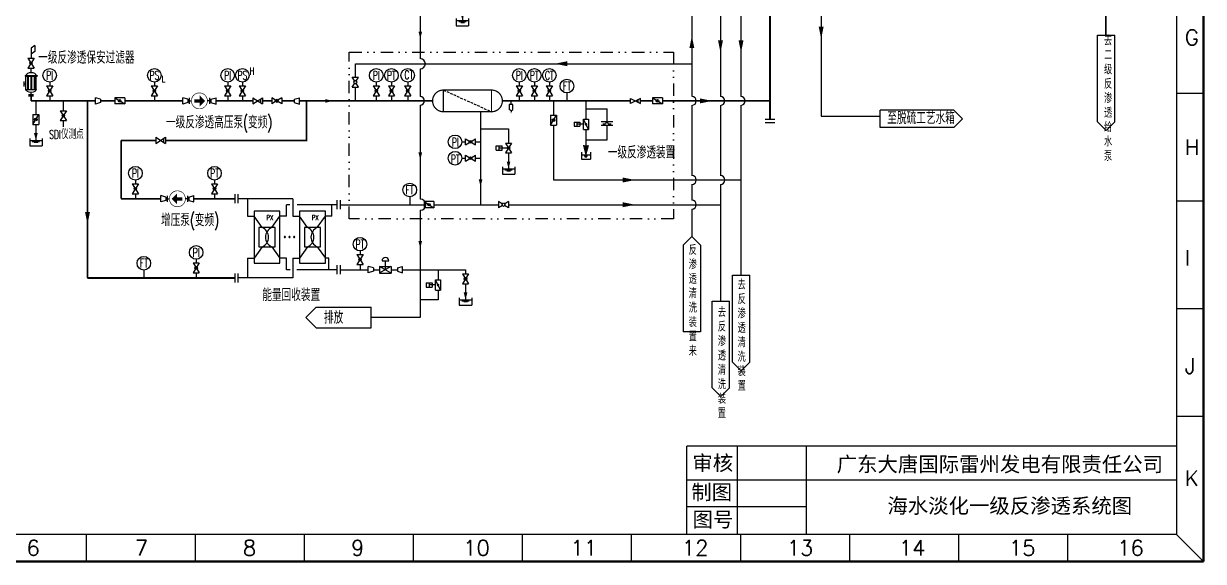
# Model space of a CAD drawing. Header units: millimetres. Extents: x 5704 to 6431, y 16369 to 16874.
# Drawn here: x 5954.3 to 6431.4, y 16369.1 to 16586.5 of the extents above; entities that cross this region are included whole.
import ezdxf
from ezdxf.enums import TextEntityAlignment as Align

# ---------------------------------------------------------------- set-up
doc = ezdxf.new("R2010")
doc.units = ezdxf.units.MM
doc.linetypes.add('DASHEDX2', pattern=[1.5, 1, -0.5])
doc.linetypes.add('DIVIDE', pattern=[1.25, 0.5, -0.25, 0, -0.25, 0, -0.25])
for name, color, linetype in [('1', 1, 'Continuous'), ('3', 1, 'Continuous'), ('NOTE', 40, 'Continuous'), ('修改', 7, 'Continuous'), ('手动蝶阀', 7, 'Continuous'), ('明细栏', 7, 'Continuous'), ('气动蝶阀', 7, 'Continuous'), ('生产水', 1, 'Continuous')]:
    doc.layers.add(name, color=color, linetype=linetype)
doc.styles.add('HZ', font='geditxt.shx', dxfattribs={"width": 0.7, "bigfont": 'hztxt1.shx'})
doc.styles.add('样式 1', font='fangsong_GB2312.ttf', dxfattribs={"height": 2})
doc.styles.add('样式 2', font='txt.shx', dxfattribs={"height": 2})

# ---------------------------------------------------------------- blocks, each defined once
blk = doc.blocks.new('DWG_HA_13')
at = {"layer": 'NOTE'}
blk.add_hatch(color=256, dxfattribs=at).paths.add_polyline_path([(188.43357, 24.03018), (188.43345, 24.03039), (188.43357, 24.0306), (188.43382, 24.0306), (188.43394, 24.03039), (188.43382, 24.03018)], flags=16)
blk = doc.blocks.new('DWG_HA_12')
at = {"layer": 'NOTE'}
blk.add_hatch(color=256, dxfattribs=at).paths.add_polyline_path([(188.4317, 24.03018), (188.43157, 24.03039), (188.4317, 24.0306), (188.43194, 24.0306), (188.43206, 24.03039), (188.43194, 24.03018)], flags=16)
blk = doc.blocks.new('DWG_HA_11')
at = {"layer": 'NOTE'}
blk.add_hatch(color=256, dxfattribs=at).paths.add_polyline_path([(188.42982, 24.03018), (188.4297, 24.03039), (188.42982, 24.0306), (188.43006, 24.0306), (188.43018, 24.03039), (188.43006, 24.03018)], flags=16)
blk = doc.blocks.new('A$C25B42320')
at = {"color": 0}
for p, q in [((0.75, 3.91), (0.75, 5.41)), ((1.5, 3.91), (0, 3.91)), ((0, 3.91), (0, 1.91)), ((0.75, 1.41), (0, 1.91)), ((0.75, 1.41), (1.5, 1.91)), ((0.75, 1.41), (0.75, 0.92)), ((1.5, 1.91), (1.5, 3.91))]:
    blk.add_line(p, q, dxfattribs=at)
blk.add_lwpolyline([(0.75, 0.92, 0.3, 0, 0), (0.75, 0, 0, 0, 0)], format="xyseb", dxfattribs=at)
blk = doc.blocks.new('A$C17911FE2')
h = blk.add_hatch(color=0)
edge = h.paths.add_edge_path()
edge.add_arc((1.25, 2), 0.5, 0, 360)
at = {"color": 0}
for p, q in [((0, 0), (2.5, 4)), ((0, 4), (0, 0)), ((0, 4), (2.5, 4)), ((0, 0), (2.5, 0)), ((2.5, 4), (2.5, 0))]:
    blk.add_line(p, q, dxfattribs=at)
blk.add_circle((1.25, 2), 0.5, dxfattribs=at)
blk = doc.blocks.new('A$C18D411D0')
at = {"color": 7}
blk.add_line((2.5, 8.61), (2.5, 2.14), dxfattribs=at)
at = {"color": 0}
for p, q in [((0, 3), (0, 0)), ((0, 2.14), (5, 2.14)), ((0, 0), (5, 0)), ((1, 1.75), (4, 1.75)), ((1.77, 1.39), (3.27, 1.39)), ((5, 3), (5, 0))]:
    blk.add_line(p, q, dxfattribs=at)
at = {"color": 7}
blk.add_lwpolyline([(2.5, 5.14, 1.5, 0, 0), (2.5, 2.14, 0, 0, 0)], format="xyseb", dxfattribs=at)
blk = doc.blocks.new('A$C38862A56')
at = {"color": 0}
for p, q in [((0, 0), (4, 2.5)), ((0, 2.5), (0, 0)), ((0, 2.5), (4, 0)), ((3.17, 1.98), (3.17, 0.52)), ((4, 2.5), (4, 0))]:
    blk.add_line(p, q, dxfattribs=at)
blk = doc.blocks.new('A$C73E33F1F')
at = {"color": 7}
for p, q in [((0, 0), (0, 2.56)), ((2.09, 1.92), (2.09, 0.64))]:
    blk.add_line(p, q, dxfattribs=at)
at = {"color": 0}
for p, q in [((2.09, 1.92), (0, 2.56)), ((2.09, 0.64), (0, 0))]:
    blk.add_line(p, q, dxfattribs=at)
blk = doc.blocks.new('A$C44DA49FD')
at = {"color": 0, "const_width": 0.25}
blk.add_lwpolyline([(7.34, 3.36, 1), (0.88, 3.36, 1), (7.34, 3.36, -1)], format="xyb", dxfattribs=at)
at = {"color": 7}
for points in [[(6.42, 3.3), (4.22, 5.62), (4.22, 1.1)], [(4.22, 3.96), (2.11, 3.96), (4.22, 2.64), (2.11, 2.64)]]:
    blk.add_solid(points, dxfattribs=at)
at = {"layer": '修改', "color": 0}
for p, q in [((0, 4.61), (0, 2.11)), ((0, 3.36), (0.91, 3.36)), ((8.26, 3.36), (7.34, 3.36)), ((8.26, 4.61), (8.26, 2.11))]:
    blk.add_line(p, q, dxfattribs=at)

msp = doc.modelspace()

# ---------------------------------------------------------------- hatches: boundary and pattern name
h = msp.add_hatch(color=0)
edge = h.paths.add_edge_path()
edge.add_arc((5957.3, 16570.57), 0.5, 0, 360)
h = msp.add_hatch(color=0)
edge = h.paths.add_edge_path()
edge.add_arc((5964.83, 16559.36), 0.5, 0, 360)
h = msp.add_hatch(color=0)
edge = h.paths.add_edge_path()
edge.add_arc((6007.16, 16559.36), 0.5, 0, 360)
h = msp.add_hatch(color=0)
edge = h.paths.add_edge_path()
edge.add_arc((6036.82, 16559.36), 0.5, 0, 360)
h = msp.add_hatch(color=0)
edge = h.paths.add_edge_path()
edge.add_arc((6042.76, 16559.36), 0.5, 0, 360)
h = msp.add_hatch(color=0)
edge = h.paths.add_edge_path()
edge.add_arc((6096.89, 16559.36), 0.5, 0, 360)
h = msp.add_hatch(color=0)
edge = h.paths.add_edge_path()
edge.add_arc((6103.03, 16559.36), 0.5, 0, 360)
h = msp.add_hatch(color=0)
edge = h.paths.add_edge_path()
edge.add_arc((6109.6, 16559.36), 0.5, 0, 360)
h = msp.add_hatch(color=0)
edge = h.paths.add_edge_path()
edge.add_arc((6154.73, 16559.36), 0.5, 0, 360)
h = msp.add_hatch(color=0)
edge = h.paths.add_edge_path()
edge.add_arc((6160.81, 16559.36), 0.5, 0, 360)
h = msp.add_hatch(color=0)
edge = h.paths.add_edge_path()
edge.add_arc((6166.89, 16559.36), 0.5, 0, 360)
msp.add_hatch(color=256).paths.add_polyline_path([(6202.83, 16555.86), (6201.68, 16555.28), (6202.83, 16554.71)])
h = msp.add_hatch(color=0)
edge = h.paths.add_edge_path()
edge.add_arc((6135, 16538.74), 0.5, 0, 360)
h = msp.add_hatch(color=0)
edge = h.paths.add_edge_path()
edge.add_arc((6150.38, 16536.23), 0.5, 0, 360)
h = msp.add_hatch(color=0)
edge = h.paths.add_edge_path()
edge.add_arc((6135, 16532.1), 0.5, 0, 360)
h = msp.add_hatch(color=0)
edge = h.paths.add_edge_path()
edge.add_arc((5999.5, 16519.77), 0.5, 0, 360)
h = msp.add_hatch(color=0)
edge = h.paths.add_edge_path()
edge.add_arc((6031.48, 16519.77), 0.5, 0, 360)
h = msp.add_hatch(color=0)
edge = h.paths.add_edge_path()
edge.add_arc((6024.07, 16487.75), 0.5, 0, 360)
h = msp.add_hatch(color=0)
edge = h.paths.add_edge_path()
edge.add_arc((6090.32, 16491.11), 0.5, 0, 360)
h = msp.add_hatch(color=0)
edge = h.paths.add_edge_path()
edge.add_arc((6132.98, 16483.33), 0.5, 0, 360)
at = {"layer": '1'}
h = msp.add_hatch(color=0, dxfattribs=at)
edge = h.paths.add_edge_path()
edge.add_arc((5970.33, 16549.29), 0.5, 0, 360)
at = {"layer": '生产水'}
msp.add_hatch(color=0, dxfattribs=at).paths.add_polyline_path([(6056.64, 16555.99), (6055.93, 16555.28), (6056.64, 16554.58), (6057.34, 16555.28)])

# ---------------------------------------------------------------- linework, layer by layer
at = {"color": 7, "linetype": 'ByBlock', "lineweight": 50}
for p, q in [((6431.36, 16874.24), (6431.36, 16369.1)), ((6431.36, 16369.1), (5704.12, 16369.1))]:
    msp.add_line(p, q, dxfattribs=at)
at = {"color": 7, "linetype": 'ByBlock', "lineweight": 30}
for p, q in [((6420.47, 16863.36), (6420.47, 16379.98)), ((6420.47, 16415.64), (6222.5, 16415.64)), ((6420.47, 16379.98), (5715.01, 16379.98))]:
    msp.add_line(p, q, dxfattribs=at)
at = {"color": 0}
for p, q in [((6388.52, 16581.81), (6395.52, 16581.81)), ((5958.8, 16577.61), (5958.8, 16575.24)), ((5956.05, 16572.57), (5958.55, 16568.57)), ((5956.05, 16572.57), (5958.55, 16572.57)), ((5956.05, 16568.57), (5958.55, 16568.57)), ((5957.3, 16566.69), (5957.3, 16568.57)), ((6087.18, 16564.82), (6089.68, 16564.82)), ((5954.36, 16563.15), (5954.36, 16561.15)), ((5954.36, 16562.15), (5955.24, 16562.15)), ((5955.24, 16559.87), (5959.37, 16559.87)), ((5963.58, 16561.36), (5966.08, 16557.36)), ((5963.58, 16561.36), (5966.08, 16561.36)), ((5964.83, 16562.86), (5964.83, 16561.36)), ((6005.91, 16561.36), (6008.41, 16557.36)), ((6005.91, 16561.36), (6008.41, 16561.36)), ((6007.16, 16562.86), (6007.16, 16561.36)), ((6035.57, 16561.36), (6038.07, 16557.36)), ((6035.57, 16561.36), (6038.07, 16561.36)), ((6036.82, 16562.86), (6036.82, 16561.36)), ((6041.51, 16561.36), (6044.01, 16557.36)), ((6041.51, 16561.36), (6044.01, 16561.36)), ((6042.76, 16562.86), (6042.76, 16561.36)), ((6087.18, 16560.82), (6089.68, 16560.82)), ((6095.64, 16561.36), (6098.14, 16557.36)), ((6095.64, 16561.36), (6098.14, 16561.36)), ((6096.89, 16562.86), (6096.89, 16561.36)), ((6101.78, 16561.36), (6104.28, 16557.36)), ((6101.78, 16561.36), (6104.28, 16561.36)), ((6103.03, 16562.86), (6103.03, 16561.36)), ((6108.35, 16561.36), (6110.85, 16557.36)), ((6108.35, 16561.36), (6110.85, 16561.36)), ((6109.6, 16562.86), (6109.6, 16561.36)), ((6153.48, 16561.36), (6155.98, 16557.36)), ((6153.48, 16561.36), (6155.98, 16561.36)), ((6154.73, 16562.86), (6154.73, 16561.36)), ((6159.56, 16561.36), (6162.06, 16557.36)), ((6159.56, 16561.36), (6162.06, 16561.36)), ((6160.81, 16562.86), (6160.81, 16561.36)), ((6165.64, 16561.36), (6168.14, 16557.36)), ((6165.64, 16561.36), (6168.14, 16561.36)), ((6166.89, 16562.86), (6166.89, 16561.36)), ((5956.3, 16557.84), (5958.3, 16557.84)), ((5956.3, 16557.34), (5958.3, 16557.34)), ((5957.3, 16557.84), (5957.3, 16558.72)), ((5963.58, 16557.36), (5966.08, 16557.36)), ((5964.83, 16557.36), (5964.83, 16555.28)), ((6005.91, 16557.36), (6008.41, 16557.36)), ((6035.57, 16557.36), (6038.07, 16557.36)), ((6036.82, 16557.36), (6036.82, 16555.28)), ((6041.51, 16557.36), (6044.01, 16557.36)), ((6042.76, 16557.36), (6042.76, 16555.28)), ((6054.64, 16556.53), (6054.64, 16554.03)), ((6058.64, 16556.53), (6058.64, 16554.03)), ((6095.64, 16557.36), (6098.14, 16557.36)), ((6096.89, 16557.36), (6096.89, 16555.28)), ((6101.78, 16557.36), (6104.28, 16557.36)), ((6103.03, 16557.36), (6103.03, 16555.28)), ((6108.35, 16557.36), (6110.85, 16557.36)), ((6109.6, 16557.36), (6109.6, 16555.28)), ((6153.48, 16557.36), (6155.98, 16557.36)), ((6154.73, 16557.36), (6154.73, 16555.28)), ((6159.56, 16557.36), (6162.06, 16557.36)), ((6160.81, 16557.36), (6160.81, 16555.28)), ((6165.64, 16557.36), (6168.14, 16557.36)), ((6166.89, 16557.36), (6166.89, 16555.28)), ((6173.98, 16558.51), (6173.98, 16555.28)), ((6300.61, 16544.55), (6300.61, 16551.55)), ((6333.9, 16548.05), (6330.4, 16551.55)), ((6333.9, 16548.05), (6330.4, 16544.55)), ((6392.02, 16543.25), (6388.52, 16546.75)), ((6392.02, 16543.25), (6395.52, 16546.75)), ((6131.5, 16538.74), (6133, 16538.74)), ((6133, 16537.49), (6137, 16539.99)), ((6133, 16537.49), (6133, 16539.99)), ((6137, 16537.49), (6137, 16539.99)), ((6137, 16538.74), (6139.07, 16538.74)), ((6149.13, 16538.23), (6151.63, 16534.23)), ((6149.13, 16538.23), (6151.63, 16538.23)), ((6131.5, 16532.1), (6133, 16532.1)), ((6133, 16530.85), (6137, 16533.35)), ((6133, 16530.85), (6133, 16533.35)), ((6137, 16530.85), (6137, 16533.35)), ((6137, 16532.1), (6139.07, 16532.1)), ((6149.13, 16534.23), (6151.63, 16534.23)), ((5998.25, 16521.77), (6000.75, 16517.77)), ((5998.25, 16521.77), (6000.75, 16521.77)), ((5999.5, 16523.27), (5999.5, 16521.77)), ((6030.23, 16521.77), (6032.73, 16517.77)), ((6030.23, 16521.77), (6032.73, 16521.77)), ((6031.48, 16523.27), (6031.48, 16521.77)), ((6168.58, 16523.3), (6236.09, 16523.3)), ((6227.99, 16523.3), (6244.29, 16523.3)), ((5998.25, 16517.77), (6000.75, 16517.77)), ((5999.5, 16517.77), (5999.5, 16515.7)), ((6030.23, 16517.77), (6032.73, 16517.77)), ((6031.48, 16517.77), (6031.48, 16515.7)), ((6039.77, 16513.93), (6039.77, 16517.57)), ((6041.09, 16513.93), (6041.09, 16517.57)), ((6110.45, 16516.53), (6110.45, 16513.3)), ((6063.22, 16515.75), (6041.09, 16515.75)), ((6044.83, 16515.75), (6044.83, 16508.71)), ((6062, 16513.3), (6060.59, 16513.3)), ((6060.59, 16508.71), (6060.59, 16513.3)), ((6063.22, 16515.75), (6063.22, 16508.71)), ((6081.14, 16513.3), (6064.86, 16513.3)), ((6078.97, 16508.71), (6078.97, 16513.3)), ((6078.97, 16508.71), (6078.97, 16513.3)), ((6081.14, 16511.48), (6081.14, 16515.12)), ((6082.46, 16511.48), (6082.46, 16515.12)), ((6082.46, 16513.3), (6116.23, 16513.3)), ((6120.23, 16513.3), (6146.37, 16513.3)), ((6146.37, 16514.55), (6146.37, 16512.05)), ((6150.37, 16514.55), (6150.37, 16512.05)), ((6044.83, 16508.71), (6047.46, 16508.71)), ((6047.46, 16510.67), (6047.46, 16489.67)), ((6057.96, 16510.67), (6047.46, 16510.67)), ((6050.74, 16504.11), (6047.46, 16508.71)), ((6054.68, 16504.11), (6057.96, 16508.71)), ((6057.96, 16489.67), (6057.96, 16510.67)), ((6060.59, 16508.71), (6057.96, 16508.71)), ((6063.22, 16508.71), (6065.84, 16508.71)), ((6065.84, 16510.67), (6065.84, 16489.67)), ((6076.34, 16510.67), (6065.84, 16510.67)), ((6069.12, 16504.11), (6065.84, 16508.71)), ((6073.06, 16504.11), (6076.34, 16508.71)), ((6076.34, 16489.67), (6076.34, 16510.67)), ((6078.97, 16508.71), (6076.34, 16508.71)), ((6078.97, 16508.71), (6076.34, 16508.71)), ((6049.43, 16504.11), (6049.43, 16496.23)), ((6055.99, 16504.11), (6049.43, 16504.11)), ((6055.99, 16496.23), (6055.99, 16504.11)), ((6067.81, 16504.11), (6067.81, 16496.23)), ((6074.37, 16504.11), (6067.81, 16504.11)), ((6074.37, 16496.23), (6074.37, 16504.11)), ((6059.79, 16500.41), (6059.67, 16500.2)), ((6059.67, 16500.2), (6059.79, 16499.99)), ((6060.03, 16500.41), (6059.79, 16500.41)), ((6059.79, 16499.99), (6060.03, 16499.99)), ((6060.15, 16500.2), (6060.03, 16500.41)), ((6060.03, 16499.99), (6060.15, 16500.2)), ((6061.66, 16500.41), (6061.54, 16500.2)), ((6061.54, 16500.2), (6061.66, 16499.99)), ((6061.91, 16500.41), (6061.66, 16500.41)), ((6061.66, 16499.99), (6061.91, 16499.99)), ((6062.03, 16500.2), (6061.91, 16500.41)), ((6061.91, 16499.99), (6062.03, 16500.2)), ((6063.54, 16500.41), (6063.42, 16500.2)), ((6063.42, 16500.2), (6063.54, 16499.99)), ((6063.78, 16500.41), (6063.54, 16500.41)), ((6063.54, 16499.99), (6063.78, 16499.99)), ((6063.91, 16500.2), (6063.78, 16500.41)), ((6063.78, 16499.99), (6063.91, 16500.2)), ((6224.51, 16500.41), (6221.01, 16496.91)), ((6224.51, 16500.41), (6228.01, 16496.91)), ((6050.74, 16496.23), (6047.46, 16491.64)), ((6049.43, 16496.23), (6055.99, 16496.23)), ((6054.68, 16496.23), (6057.96, 16491.64)), ((6069.12, 16496.23), (6065.84, 16491.64)), ((6067.81, 16496.23), (6074.37, 16496.23)), ((6073.06, 16496.23), (6076.34, 16491.64)), ((6089.07, 16493.11), (6091.57, 16489.11)), ((6089.07, 16493.11), (6091.57, 16493.11)), ((6090.32, 16494.61), (6090.32, 16493.11)), ((6022.82, 16489.75), (6025.32, 16485.75)), ((6022.82, 16489.75), (6025.32, 16489.75)), ((6024.07, 16491.25), (6024.07, 16489.75)), ((6044.83, 16491.64), (6044.83, 16483.68)), ((6044.83, 16491.64), (6047.46, 16491.64)), ((6047.46, 16489.67), (6057.96, 16489.67)), ((6060.59, 16491.64), (6057.96, 16491.64)), ((6060.59, 16487.04), (6060.59, 16491.64)), ((6063.22, 16491.64), (6063.22, 16483.68)), ((6063.22, 16491.64), (6065.84, 16491.64)), ((6065.84, 16489.67), (6076.34, 16489.67)), ((6077.77, 16491.64), (6076.34, 16491.64)), ((6077.77, 16491.64), (6076.34, 16491.64)), ((6077.77, 16487.04), (6077.77, 16491.64)), ((6077.77, 16487.04), (6077.77, 16491.64)), ((6081.14, 16485.23), (6081.14, 16488.86)), ((6082.46, 16485.23), (6082.46, 16488.86)), ((6089.07, 16489.11), (6091.57, 16489.11)), ((6090.32, 16489.11), (6090.32, 16487.04)), ((6002.91, 16486.91), (6002.91, 16483.68)), ((6022.82, 16485.75), (6025.32, 16485.75)), ((6024.07, 16485.75), (6024.07, 16483.68)), ((6039.77, 16481.86), (6039.77, 16485.5)), ((6041.09, 16481.86), (6041.09, 16485.5)), ((6063.22, 16483.68), (6041.09, 16483.68)), ((6062.08, 16487.04), (6060.59, 16487.04)), ((6081.14, 16487.04), (6064.78, 16487.04)), ((6082.46, 16487.04), (6093.63, 16487.04)), ((6095.72, 16487.04), (6098.18, 16487.04)), ((6102.95, 16487.04), (6105.45, 16487.04)), ((6107.54, 16487.04), (6112.32, 16487.04)), ((6107.54, 16487.04), (6132.98, 16487.04)), ((6131.73, 16485.33), (6134.23, 16481.33)), ((6131.73, 16485.33), (6134.23, 16485.33)), ((6240.95, 16484.76), (6247.95, 16484.76)), ((6131.73, 16481.33), (6134.23, 16481.33)), ((6232.75, 16474.32), (6239.75, 16474.32)), ((6068.4, 16467.71), (6072.6, 16471.91)), ((6094.88, 16463.51), (6094.88, 16471.91)), ((6068.4, 16467.71), (6072.6, 16463.51)), ((6228.01, 16461.86), (6221.01, 16461.86)), ((6244.45, 16446.21), (6240.95, 16449.71)), ((6244.45, 16446.21), (6247.95, 16449.71)), ((6236.25, 16435.77), (6232.75, 16439.27)), ((6236.25, 16435.77), (6239.75, 16439.27)), ((6250.87, 16402.14), (6420.14, 16402.14))]:
    msp.add_line(p, q, dxfattribs=at)
at = {"color": 7}
for p, q in [((5958.8, 16577.61), (5957.3, 16576.55)), ((5957.3, 16576.55), (5957.3, 16572.57)), ((5958.8, 16575.24), (5957.3, 16574.18)), ((6088.43, 16564.82), (6088.43, 16570.31)), ((6088.43, 16555.28), (6088.43, 16560.82)), ((5959.24, 16555.28), (5959.24, 16549.75)), ((6063.74, 16555.96), (6063.74, 16554.68)), ((6065.82, 16554.01), (6065.82, 16556.56)), ((6168.58, 16555.28), (6168.58, 16549.5)), ((6181.69, 16555.28), (6181.69, 16547.93)), ((6203.68, 16556.28), (6199.68, 16554.29)), ((6199.68, 16556.28), (6203.68, 16554.29)), ((6199.68, 16554.29), (6199.68, 16556.28)), ((6199.68, 16554.29), (6199.68, 16556.28)), ((6203.68, 16554.29), (6203.68, 16556.28)), ((6181.69, 16552.02), (6190.2, 16552.02)), ((6190.2, 16547.01), (6190.2, 16552.02)), ((6168.58, 16545.5), (6168.58, 16523.3)), ((6187.8, 16547.01), (6192.59, 16547.01)), ((6187.8, 16545.41), (6192.59, 16545.41)), ((6188.49, 16546.02), (6189.58, 16546.02)), ((6190.2, 16539.53), (6190.2, 16545.41)), ((6190.65, 16546.02), (6191.88, 16546.02)), ((6181.69, 16543.74), (6181.69, 16533.48)), ((6180.72, 16537.34), (6181.69, 16533.48)), ((6181.69, 16539.53), (6190.2, 16539.53)), ((6181.69, 16533.48), (6182.65, 16537.34)), ((6093.63, 16485.76), (6093.63, 16488.32)), ((6098.18, 16485.7), (6102.94, 16488.4)), ((6098.18, 16488.39), (6098.18, 16485.69)), ((6098.18, 16488.39), (6102.95, 16488.39)), ((6099.24, 16490.56), (6101.99, 16490.56)), ((6100.58, 16487.02), (6100.58, 16490.56)), ((6102.95, 16488.39), (6102.95, 16485.69)), ((6107.54, 16485.76), (6107.54, 16488.32)), ((6095.72, 16487.72), (6095.72, 16486.44)), ((6098.18, 16485.69), (6102.95, 16485.69)), ((6105.45, 16487.72), (6105.45, 16486.44)), ((6132.98, 16487.04), (6132.98, 16485.33))]:
    msp.add_line(p, q, dxfattribs=at)
at = {"color": 0, "linetype": 'Continuous'}
for p, q in [((5954.87, 16565.54), (5954.87, 16565.34)), ((5954.87, 16565.54), (5959.75, 16565.54)), ((5954.87, 16565.34), (5959.75, 16565.34)), ((5955.24, 16559.87), (5955.24, 16565.34)), ((5955.87, 16565.34), (5955.87, 16559.87)), ((5956.12, 16565.34), (5956.12, 16559.87)), ((5957.17, 16565.34), (5957.17, 16559.87)), ((5957.42, 16565.34), (5957.42, 16559.87)), ((5958.54, 16565.34), (5958.54, 16559.87)), ((5958.78, 16565.34), (5958.78, 16559.87)), ((5959.37, 16559.87), (5959.37, 16565.34)), ((5959.75, 16565.54), (5959.75, 16565.34)), ((6063.74, 16555.96), (6065.82, 16556.56)), ((6095.72, 16487.72), (6093.63, 16488.32)), ((6105.45, 16487.72), (6107.54, 16488.32))]:
    msp.add_line(p, q, dxfattribs=at)
at = {"color": 0, "linetype": 'DASHEDX2'}
msp.add_line((6124.04, 16559.66), (6143.5, 16550.9), dxfattribs=at)
at = {"color": 3, "linetype": 'Continuous'}
for p, q in [((5983.32, 16554.01), (5983.32, 16556.56)), ((5985.41, 16555.96), (5983.32, 16556.56)), ((5985.41, 16554.68), (5983.32, 16554.01)), ((5985.41, 16555.96), (5985.41, 16554.68)), ((6254.1, 16547.94), (6258.09, 16547.94)), ((6254.1, 16546.53), (6258.09, 16546.53))]:
    msp.add_line(p, q, dxfattribs=at)
at = {"color": 7, "linetype": 'Continuous'}
for p, q in [((6063.74, 16554.68), (6065.82, 16554.01)), ((6095.72, 16486.44), (6093.63, 16485.76)), ((6105.45, 16486.44), (6107.54, 16485.76))]:
    msp.add_line(p, q, dxfattribs=at)
at = {"color": 7, "linetype": 'ByBlock', "lineweight": -3}
for p, q in [((6431.36, 16558.28), (6420.47, 16558.28)), ((6431.36, 16514.74), (6420.47, 16514.74)), ((6431.36, 16471.19), (6420.47, 16471.19)), ((6431.36, 16427.64), (6420.47, 16427.64)), ((5979.56, 16379.98), (5979.56, 16369.1)), ((6023.65, 16379.98), (6023.65, 16369.1)), ((6067.74, 16379.98), (6067.74, 16369.1)), ((6111.83, 16379.98), (6111.83, 16369.1)), ((6155.92, 16379.98), (6155.92, 16369.1)), ((6200.02, 16379.98), (6200.02, 16369.1)), ((6244.11, 16379.98), (6244.11, 16369.1)), ((6244.11, 16379.98), (6244.11, 16369.1)), ((6288.2, 16379.98), (6288.2, 16369.1)), ((6288.27, 16379.98), (6288.27, 16369.1)), ((6332.29, 16379.98), (6332.29, 16369.1)), ((6332.36, 16379.98), (6332.36, 16369.1)), ((6376.38, 16379.98), (6376.38, 16369.1)), ((6376.45, 16379.98), (6376.45, 16369.1)), ((6420.47, 16379.98), (6431.36, 16369.1))]:
    msp.add_line(p, q, dxfattribs=at)
for p, q in [((6179.83, 16534.58), (6179.83, 16531.68)), ((6179.83, 16533.48), (6183.55, 16533.48)), ((6179.83, 16531.68), (6183.55, 16531.68)), ((6180.93, 16533.08), (6182.32, 16533.08)), ((6181.19, 16532.64), (6182.02, 16532.64)), ((6183.55, 16534.58), (6183.55, 16531.68))]:
    msp.add_line(p, q)
at = {"color": 0, "linetype": 'ByBlock', "lineweight": 30}
msp.add_line((6222.5, 16379.98), (6222.5, 16415.64), dxfattribs=at)
at = {"color": 0, "linetype": 'ByBlock'}
for p, q in [((6243.02, 16379.98), (6243.02, 16415.64)), ((6270.93, 16379.98), (6270.93, 16415.64)), ((6222.5, 16402.14), (6420.47, 16402.14)), ((6222.5, 16391.31), (6270.89, 16391.31))]:
    msp.add_line(p, q, dxfattribs=at)
at = {"color": 0, "lineweight": 30}
msp.add_line((6420.47, 16415.64), (6420.47, 16379.98), dxfattribs=at)
at = {"color": 3, "linetype": 'Continuous', "const_width": 0.7}
for points in [[(6256.1, 16547.94), (6256.1, 16802.35)], [(6391.86, 16759.67), (6391.86, 16581.81)], [(5957.3, 16555.28), (5957.3, 16557.34)], [(5957.3, 16555.28), (5983.32, 16555.28)], [(5980.12, 16483.68), (5980.12, 16555.28)], [(5985.41, 16555.28), (5991.16, 16555.28)], [(5995.16, 16555.28), (6018.67, 16555.28)], [(6011.69, 16539.31), (6068.69, 16539.31), (6068.69, 16555.28)], [(6032.11, 16555.28), (6046.95, 16555.28)], [(6050.95, 16555.28), (6054.64, 16555.28)], [(6058.64, 16555.28), (6063.74, 16555.28)], [(6065.82, 16555.28), (6119.66, 16555.28)], [(6147.88, 16555.28), (6199.68, 16555.28)], [(6203.68, 16555.28), (6208.62, 16555.28)], [(6256.1, 16555.28), (6212.62, 16555.28)], [(5993.73, 16539.31), (6007.69, 16539.31)], [(5993.73, 16515.7), (5993.73, 16539.31)], [(5993.73, 16515.7), (6009.75, 16515.7)], [(6023.18, 16515.7), (6039.77, 16515.7)], [(5980.12, 16483.68), (6039.77, 16483.68)]]:
    msp.add_lwpolyline(points, dxfattribs=at)
at = {"color": 1}
for points in [[(6114.69, 16583.33, 1.5, 0, 0), (6114.69, 16580.33, 0, 0, 0)], [(6114.69, 16534.45, 1.5, 0, 0), (6114.69, 16531.45, 0, 0, 0)], [(6114.69, 16498.68, 1.5, 0, 0), (6114.69, 16495.68, 0, 0, 0)]]:
    msp.add_lwpolyline(points, format="xyseb", dxfattribs=at)
at = {"color": 3, "linetype": 'DIVIDE', "ltscale": 10}
msp.add_lwpolyline([(6086, 16574.97), (6217.06, 16574.97), (6217.06, 16507.65), (6086, 16507.65)], close=True, dxfattribs=at)
at = {"color": 0, "const_width": 0.5}
for points in [[(6124.04, 16559.66, 1), (6124.04, 16550.9, -1)], [(6143.5, 16559.66, -1), (6143.5, 16550.9, 1)]]:
    msp.add_lwpolyline(points, format="xyb", dxfattribs=at)
for points in [[(6124.04, 16559.66), (6143.5, 16559.66)], [(6124.04, 16559.66), (6124.04, 16550.9)], [(6143.5, 16559.66), (6143.5, 16550.9)], [(6124.04, 16550.9), (6143.5, 16550.9)]]:
    msp.add_lwpolyline(points, dxfattribs=at)
at = {"color": 7}
msp.add_lwpolyline([(6139.07, 16523.63, 1.5, 0, 0), (6139.07, 16520.63, 0, 0, 0)], format="xyseb", dxfattribs=at)
at = {"color": 0}
for centre, radius in [((5957.3, 16570.57), 0.5), ((5964.83, 16565.61), 2.75), ((6007.16, 16565.61), 2.75), ((6036.82, 16565.61), 2.75), ((6042.76, 16565.61), 2.75), ((6096.89, 16565.61), 2.75), ((6103.03, 16565.61), 2.75), ((6109.6, 16565.61), 2.75), ((6154.73, 16565.61), 2.75), ((6160.81, 16565.61), 2.75), ((6166.89, 16565.61), 2.75), ((5964.83, 16559.36), 0.5), ((6007.16, 16559.36), 0.5), ((6036.82, 16559.36), 0.5), ((6042.76, 16559.36), 0.5), ((6096.89, 16559.36), 0.5), ((6103.03, 16559.36), 0.5), ((6109.6, 16559.36), 0.5), ((6154.73, 16559.36), 0.5), ((6160.81, 16559.36), 0.5), ((6166.89, 16559.36), 0.5), ((6173.98, 16561.26), 2.75), ((6128.75, 16538.74), 2.75), ((6135, 16538.74), 0.5), ((6150.38, 16536.23), 0.5), ((6128.75, 16532.1), 2.75), ((6135, 16532.1), 0.5), ((5999.5, 16526.02), 2.75), ((6031.48, 16526.02), 2.75), ((6110.45, 16519.28), 2.75), ((5999.5, 16519.77), 0.5), ((6031.48, 16519.77), 0.5), ((6090.32, 16497.36), 2.75), ((6024.07, 16494), 2.75), ((6002.91, 16489.66), 2.75), ((6024.07, 16487.75), 0.5), ((6090.32, 16491.11), 0.5), ((6132.98, 16483.33), 0.5)]:
    msp.add_circle(centre, radius, dxfattribs=at)
at = {"color": 7}
for centre, radius in [((6190.11, 16546.02), 0.535), ((6100.61, 16490.56), 1.38)]:
    msp.add_arc(centre, radius, 0, 180, dxfattribs=at)
at = {"color": 0}
for centre, start, end in [((6049.02, 16500.17), 293.6389, 66.3611), ((6056.41, 16500.17), 113.6389, 246.3611), ((6067.4, 16500.17), 293.6389, 66.3611), ((6074.79, 16500.17), 113.6389, 246.3611)]:
    msp.add_arc(centre, 4.3, start, end, dxfattribs=at)
at = {"color": 0, "linetype": 'Continuous'}
msp.add_ellipse((5957.3, 16565.54), major_axis=(-2.07, 0), ratio=0.556616, start_param=3.141593, end_param=6.283185, dxfattribs=at)
at = {"color": 0, "linetype": 'Continuous', "extrusion": (0, 0, -1)}
msp.add_ellipse((5957.3, 16559.87), major_axis=(-2.07, 0), ratio=0.556616, start_param=3.141593, end_param=6.283185, dxfattribs=at)
at = {"color": 7}
msp.add_solid([(6180.72, 16537.34), (6181.69, 16533.48), (6182.65, 16537.34)], dxfattribs=at)
at = {"layer": '1', "color": 0}
for p, q in [((6244.29, 16666.38), (6244.29, 16557.08)), ((6236.09, 16628.43), (6236.09, 16557.08)), ((6224.51, 16624.4), (6224.51, 16557.25)), ((5958.55, 16572.57), (5956.05, 16568.57)), ((6088.43, 16570.31), (6224.51, 16570.31)), ((6088.16, 16563.26), (6087.18, 16564.82)), ((6088.7, 16563.26), (6089.68, 16564.82)), ((5966.08, 16561.36), (5963.58, 16557.36)), ((6008.41, 16561.36), (6005.91, 16557.36)), ((6038.07, 16561.36), (6035.57, 16557.36)), ((6044.01, 16561.36), (6041.51, 16557.36)), ((6087.18, 16560.82), (6088.16, 16562.39)), ((6089.68, 16560.82), (6088.7, 16562.39)), ((6098.14, 16561.36), (6095.64, 16557.36)), ((6104.28, 16561.36), (6101.78, 16557.36)), ((6110.85, 16561.36), (6108.35, 16557.36)), ((6155.98, 16561.36), (6153.48, 16557.36)), ((6162.06, 16561.36), (6159.56, 16557.36)), ((6168.14, 16561.36), (6165.64, 16557.36)), ((5970.33, 16555.28), (5970.33, 16551.29)), ((6056.2, 16555.56), (6054.64, 16556.53)), ((6056.2, 16555.01), (6054.64, 16554.03)), ((6058.64, 16556.53), (6057.07, 16555.56)), ((6058.64, 16554.03), (6057.07, 16555.01)), ((5969.08, 16551.29), (5971.58, 16547.29)), ((5969.08, 16551.29), (5971.58, 16551.29)), ((5971.58, 16551.29), (5969.08, 16547.29)), ((6224.51, 16553.49), (6224.51, 16525.04)), ((6236.09, 16553.49), (6236.09, 16525.04)), ((6244.29, 16553.49), (6244.29, 16484.76)), ((6330.4, 16551.55), (6300.61, 16551.55)), ((5969.08, 16547.29), (5971.58, 16547.29)), ((5970.33, 16547.29), (5970.33, 16544.78)), ((6139.07, 16543.98), (6150.38, 16543.98)), ((6150.38, 16543.98), (6150.38, 16538.23)), ((6330.4, 16544.55), (6300.61, 16544.55)), ((6133, 16539.99), (6137, 16537.49)), ((6151.63, 16538.23), (6149.13, 16534.23)), ((6133, 16533.35), (6137, 16530.85)), ((6150.38, 16534.23), (6150.38, 16532.47)), ((6000.75, 16521.77), (5998.25, 16517.77)), ((6032.73, 16521.77), (6030.23, 16517.77)), ((6224.51, 16521.68), (6224.51, 16515.1)), ((6236.09, 16521.51), (6236.09, 16474.32)), ((6147.93, 16513.57), (6146.37, 16514.55)), ((6147.93, 16513.03), (6146.37, 16512.05)), ((6150.37, 16514.55), (6148.8, 16513.57)), ((6150.37, 16512.05), (6148.8, 16513.03)), ((6224.51, 16511.51), (6224.51, 16500.41)), ((6091.57, 16493.11), (6089.07, 16489.11)), ((6025.32, 16489.75), (6022.82, 16485.75)), ((6134.23, 16485.33), (6131.73, 16481.33))]:
    msp.add_line(p, q, dxfattribs=at)
at = {"layer": '1', "color": 7}
for p, q in [((6388.52, 16546.75), (6388.52, 16581.81)), ((6395.52, 16546.75), (6395.52, 16581.81)), ((6202.83, 16554.71), (6202.83, 16555.86)), ((6202.83, 16554.71), (6202.83, 16555.86)), ((6221.01, 16496.91), (6221.01, 16461.86)), ((6228.01, 16496.91), (6228.01, 16461.86)), ((6240.95, 16449.71), (6240.95, 16484.76)), ((6247.95, 16449.71), (6247.95, 16484.76)), ((6232.75, 16439.27), (6232.75, 16474.32)), ((6239.75, 16439.27), (6239.75, 16474.32)), ((6072.6, 16471.91), (6094.88, 16471.91)), ((6072.6, 16463.51), (6094.88, 16463.51))]:
    msp.add_line(p, q, dxfattribs=at)
at = {"layer": '1', "color": 0}
for points in [[(6276.8, 16580.34, 0, 2, 0), (6276.8, 16585.34, 2, 2, 0)], [(6224.51, 16581.63, 0, 2, 0), (6224.51, 16576.63, 2, 2, 0)], [(6236.09, 16574.77, 0, 2, 0), (6236.09, 16579.77, 2, 2, 0)], [(6244.39, 16574.77, 0, 2, 0), (6244.39, 16579.77, 2, 2, 0)], [(6169.12, 16570.31, 0, 2, 0), (6174.12, 16570.31, 2, 2, 0)], [(6201.58, 16523.3, 0, 2, 0), (6196.58, 16523.3, 2, 2, 0)], [(6201.58, 16513.3, 0, 2, 0), (6196.58, 16513.3, 2, 2, 0)]]:
    msp.add_lwpolyline(points, format="xyseb", dxfattribs=at)
for points in [[(6087.72, 16562.82), (6088.43, 16562.12), (6089.13, 16562.82), (6088.43, 16563.53)], [(6056.64, 16555.99), (6057.34, 16555.28), (6056.64, 16554.58), (6055.93, 16555.28)], [(6148.37, 16514.01), (6149.08, 16513.3), (6148.37, 16512.59), (6147.66, 16513.3)]]:
    msp.add_lwpolyline(points, close=True, dxfattribs=at)
at = {"layer": '1'}
msp.add_lwpolyline([(6076.29, 16555.28, 1.5, 0, 0), (6079.29, 16555.28, 0, 0, 0)], format="xyseb", dxfattribs=at)
at = {"layer": '1', "color": 3}
for points in [[(6232.74, 16555.28, 0, 2, 0), (6227.74, 16555.28, 2, 2, 0)], [(5980.12, 16505.38, 0, 2, 0), (5980.12, 16510.38, 2, 2, 0)]]:
    msp.add_lwpolyline(points, format="xyseb", dxfattribs=at)
at = {"layer": '1', "color": 0}
msp.add_circle((5970.33, 16549.29), 0.5, dxfattribs=at)
for centre in [(6224.51, 16555.28), (6236.09, 16555.28), (6244.29, 16555.28), (6224.51, 16523.3), (6236.09, 16523.3), (6224.51, 16513.3)]:
    msp.add_arc(centre, 1.8, 270, 90, dxfattribs=at)
at = {"layer": '3', "color": 0}
msp.add_line((6150.37, 16513.3), (6236.09, 16513.3), dxfattribs=at)
at = {"layer": '3', "color": 7}
msp.add_line((6102.95, 16485.69), (6098.18, 16488.39), dxfattribs=at)
at = {"layer": '修改', "color": 7}
msp.add_line((6139.07, 16550.9), (6139.07, 16513.3), dxfattribs=at)
at = {"layer": '修改', "color": 0, "const_width": 0.7}
msp.add_lwpolyline([(6023.18, 16515.7), (6039.77, 16515.7)], dxfattribs=at)
at = {"layer": '气动蝶阀', "color": 7}
for p, q in [((6176.9, 16546.67), (6179.27, 16546.67)), ((6176.9, 16546.67), (6176.9, 16545.01)), ((6176.9, 16545.01), (6179.27, 16545.01)), ((6178.05, 16546.67), (6178.05, 16545.01)), ((6180.63, 16545.84), (6178.05, 16545.84)), ((6179.27, 16546.67), (6179.27, 16545.01)), ((6182.74, 16543.74), (6180.64, 16547.93)), ((6180.64, 16547.93), (6182.74, 16547.93)), ((6180.64, 16543.74), (6180.64, 16547.93)), ((6182.74, 16547.93), (6182.74, 16543.74)), ((6180.64, 16543.74), (6182.74, 16543.74)), ((6180.64, 16543.74), (6182.74, 16543.74)), ((6145.4, 16537.06), (6147.77, 16537.06)), ((6145.4, 16535.4), (6145.4, 16537.06)), ((6146.55, 16535.4), (6146.55, 16537.06)), ((6150.38, 16536.23), (6146.55, 16536.23)), ((6147.77, 16535.4), (6147.77, 16537.06)), ((6145.4, 16535.4), (6147.77, 16535.4)), ((6117.09, 16481.69), (6119.46, 16481.69)), ((6117.09, 16481.69), (6117.09, 16480.03)), ((6117.09, 16480.03), (6119.46, 16480.03)), ((6118.24, 16481.69), (6118.24, 16480.03)), ((6120.82, 16480.86), (6118.24, 16480.86)), ((6119.46, 16481.69), (6119.46, 16480.03)), ((6122.93, 16478.76), (6120.83, 16482.96)), ((6120.83, 16482.96), (6122.93, 16482.96)), ((6120.83, 16478.76), (6120.83, 16482.96)), ((6120.83, 16478.76), (6122.93, 16478.76)), ((6120.83, 16478.76), (6122.93, 16478.76)), ((6122.93, 16482.96), (6122.93, 16478.76))]:
    msp.add_line(p, q, dxfattribs=at)
at = {"layer": '气动蝶阀', "color": 7, "const_width": 0.729}
for points in [[(6181.69, 16545.65, 1), (6181.69, 16545.97, 1)], [(6121.88, 16480.67, 1), (6121.88, 16480.99, 1)]]:
    msp.add_lwpolyline(points, format="xyb", close=True, dxfattribs=at)
at = {"layer": '生产水', "color": 0}
for p, q in [((6276.8, 16624), (6276.8, 16549.04)), ((6007.16, 16557.36), (6007.16, 16555.28)), ((6276.8, 16549.04), (6300.61, 16549.04))]:
    msp.add_line(p, q, dxfattribs=at)
at = {"layer": '生产水'}
for p, q in [((6114.69, 16590.28), (6114.69, 16572.35)), ((6114.69, 16568.26), (6114.69, 16557.02)), ((6114.69, 16553.55), (6114.69, 16515.57)), ((6114.69, 16511.04), (6114.69, 16487.04)), ((6114.69, 16487.04), (6114.69, 16467.71)), ((6121.88, 16487.04), (6121.88, 16482.96)), ((6121.88, 16478.76), (6121.88, 16474.81)), ((6121.88, 16474.81), (6114.69, 16474.81)), ((6114.69, 16467.71), (6094.88, 16467.71))]:
    msp.add_line(p, q, dxfattribs=at)
for centre, radius in [((6114.69, 16570.31), 2.05), ((6114.69, 16555.28), 1.73), ((6114.69, 16513.3), 2.26)]:
    msp.add_arc(centre, radius, 270, 90, dxfattribs=at)

# ---------------------------------------------------------------- block references
at = {"color": 0}
for name, p in [('A$C18D411D0', (6129.25, 16585.62)), ('A$C73E33F1F', (6018.67, 16554.01)), ('A$C44DA49FD', (6021.26, 16551.93)), ('A$C38862A56', (6046.95, 16554.03)), ('A$C25B42320', (6150.63, 16549.88)), ('A$C18D411D0', (5956.74, 16537.14)), ('A$C17911FE2', (5957.99, 16545.75)), ('A$C17911FE2', (6167.33, 16545.5)), ('A$C38862A56', (6007.69, 16538.06)), ('A$C18D411D0', (6147.88, 16525.62)), ('A$C73E33F1F', (6009.75, 16514.42)), ('A$C18D411D0', (6130.48, 16472.72))]:
    msp.add_blockref(name, p, dxfattribs=at)
at = {"color": 0, "rotation": 270}
for p in [(5991.16, 16556.53), (6208.62, 16556.53), (6116.23, 16514.55)]:
    msp.add_blockref('A$C17911FE2', p, dxfattribs=at)
at = {"color": 0, "xscale": -1}
for name, p in [('A$C73E33F1F', (6032.11, 16554.01)), ('A$C44DA49FD', (6020.59, 16512.34)), ('A$C73E33F1F', (6023.18, 16514.42))]:
    msp.add_blockref(name, p, dxfattribs=at)
at = {"color": 0, "xscale": 1000, "yscale": 1000, "zscale": 1000}
for name in ['DWG_HA_11', 'DWG_HA_12', 'DWG_HA_13']:
    msp.add_blockref(name, (-182370.03, -7530.19), dxfattribs=at)

# ---------------------------------------------------------------- texts
at = {"color": 7, "linetype": 'ByBlock', "lineweight": -3, "style": '样式 2'}
for s, height, p in [('G', 6.25, (6423.86, 16577.81)), ('H', 6.25, (6423.86, 16533.47)), ('I', 6.25, (6423.86, 16488.71)), ('J', 6.25, (6423.86, 16444.97)), ('K', 6.25, (6423.86, 16399.61)), ('6', 6.25, (5955.49, 16371.42)), ('7', 6.25, (5999.29, 16371.42)), ('8', 6.25, (6042.91, 16371.42)), ('9', 6.25, (6086.7, 16371.42)), ('10', 6.248, (6132.04, 16371.42)), ('11', 6.248, (6175.49, 16371.42)), ('12', 6.248, (6220.49, 16371.42)), ('13', 6.248, (6262.9, 16371.42)), ('14', 6.248, (6308.25, 16371.42)), ('15', 6.248, (6352.73, 16371.42)), ('16', 6.248, (6396.5, 16371.42))]:
    msp.add_text(s, height=height, dxfattribs=at).set_placement(p)
at = {"color": 7, "style": 'HZ', "width": 0.65}
for s, p in [('PI', (5964.83, 16565.61)), ('PS', (6007.16, 16565.61)), ('PI', (6036.82, 16565.61)), ('PS', (6042.76, 16565.61)), ('PI', (6096.89, 16565.61)), ('PT', (6103.03, 16565.61)), ('CT', (6110.06, 16565.84)), ('PI', (6154.73, 16565.61)), ('PT', (6160.81, 16565.61)), ('CT', (6166.89, 16565.61)), ('FT', (6173.98, 16561.26)), ('PI', (6128.87, 16538.53)), ('PT', (6128.87, 16531.76)), ('PI', (5999.5, 16526.02)), ('PT', (6031.48, 16526.02)), ('FT', (6110.45, 16519.28)), ('PT', (6090.32, 16497.36)), ('PI', (6024.07, 16494)), ('FT', (6002.91, 16489.66))]:
    msp.add_text(s, height=3.5, dxfattribs=at).set_placement(p, align=Align.MIDDLE_CENTER)
for s, height, p in [('L', 2.5, (6010.19, 16562.86)), ('H', 3, (6045.75, 16565.81))]:
    msp.add_text(s, height=height, dxfattribs=at).set_placement(p)
at = {"color": 0, "style": 'HZ', "width": 0.65}
for p in [(6052.49, 16507.11), (6070.79, 16507.11)]:
    msp.add_text('PX', height=2, dxfattribs=at).set_placement(p)
at = {"color": 0, "char_height": 6.048, "width": 199.0653, "attachment_point": 5, "style": '样式 1'}
for s, insert in [('{\\fFangSong_GB2312|b0|i0|c134|p49;审核}', (6232.97, 16408.55)), ('广东大唐国际雷州发电有限责任公司', (6349.06, 16408.02)), ('{\\fFangSong_GB2312|b0|i0|c134|p49;制图}', (6232.56, 16396.76)), ('海水淡化一级反渗透系统图', (6353.06, 16391.24)), ('{\\fFangSong_GB2312|b0|i0|c134|p49;图号}', (6233.07, 16385.72))]:
    msp.add_mtext(s, dxfattribs=dict(at, insert=insert))
at = {"layer": '1', "color": 0, "style": 'HZ', "width": 0.65}
msp.add_text('至脱硫工艺水箱', height=5, dxfattribs=at).set_placement((6303.54, 16545.9))
at = {"layer": '1', "color": 7, "style": 'HZ', "width": 0.65}
msp.add_text('排放', height=5, dxfattribs=at).set_placement((6075.73, 16465.21))
at = {"layer": '手动蝶阀', "style": 'HZ', "width": 0.65}
msp.add_text('SDI仪测点', height=3.5, dxfattribs=at).set_placement((5964.61, 16539.95))
at = {"layer": '明细栏', "color": 7, "style": 'HZ', "width": 0.65}
for s, p in [('一级反渗透保安过滤器', (5960.17, 16570.31)), ('一级反渗透装置', (6190.5, 16531.96)), ('能量回收装置', (6050.82, 16474.35))]:
    msp.add_text(s, height=5, dxfattribs=at).set_placement(p)
at = {"layer": '明细栏', "color": 0, "style": 'HZ', "width": 0.65}
for s, p in [('一级反渗透高压泵(变频)', (6011.86, 16544.15)), ('增压泵(变频)', (6009.85, 16504.62))]:
    msp.add_text(s, height=5, dxfattribs=at).set_placement(p)
at = {"layer": '生产水', "char_height": 3.5, "attachment_point": 1, "style": 'HZ'}
for s, insert in [('{\\C0;去\\P二\\P级\\P反\\P渗\\P透\\P给\\P水\\P泵}', (6391.18, 16581.24)), ('{\\C0;\\P反\\P渗\\P透\\P清\\P洗\\P装\\P置\\P来}', (6223.23, 16502.41)), ('{\\C0;去\\P反\\P渗\\P透\\P清\\P洗\\P装\\P置}', (6243.01, 16482.56)), ('{\\C0;去\\P反\\P渗\\P透\\P清\\P洗\\P装\\P置}', (6235, 16471.42))]:
    msp.add_mtext_dynamic_manual_height_columns(s, width=7, gutter_width=17.5, heights=[0], dxfattribs=dict(at, insert=insert))

doc.saveas('drawing.dxf')
